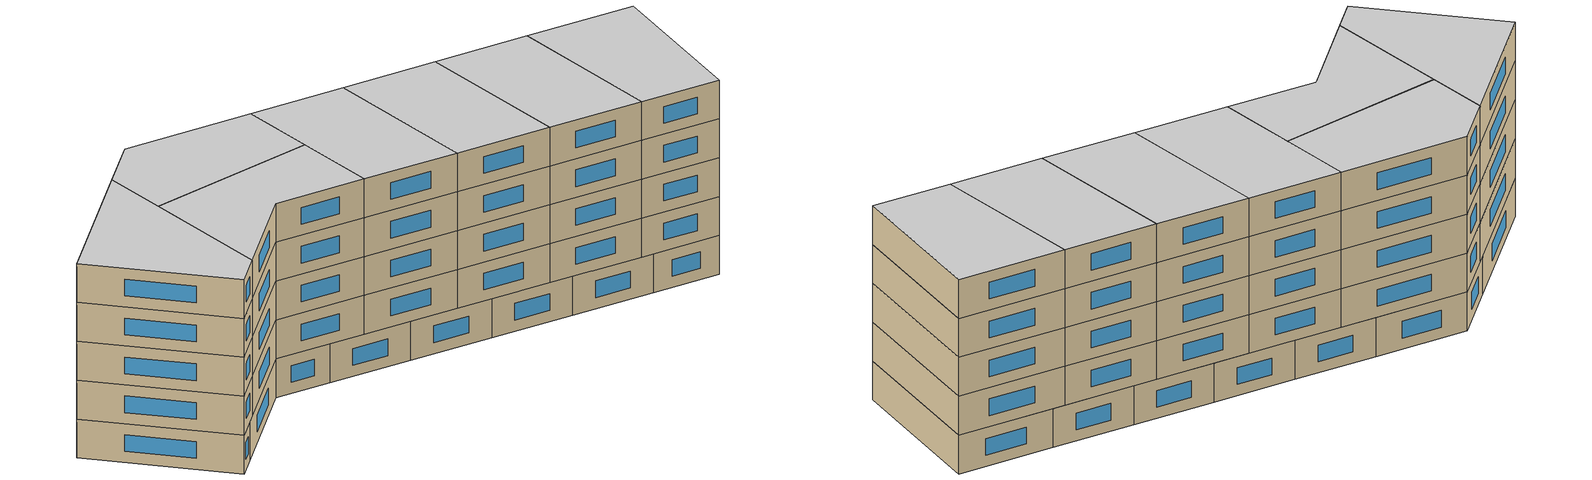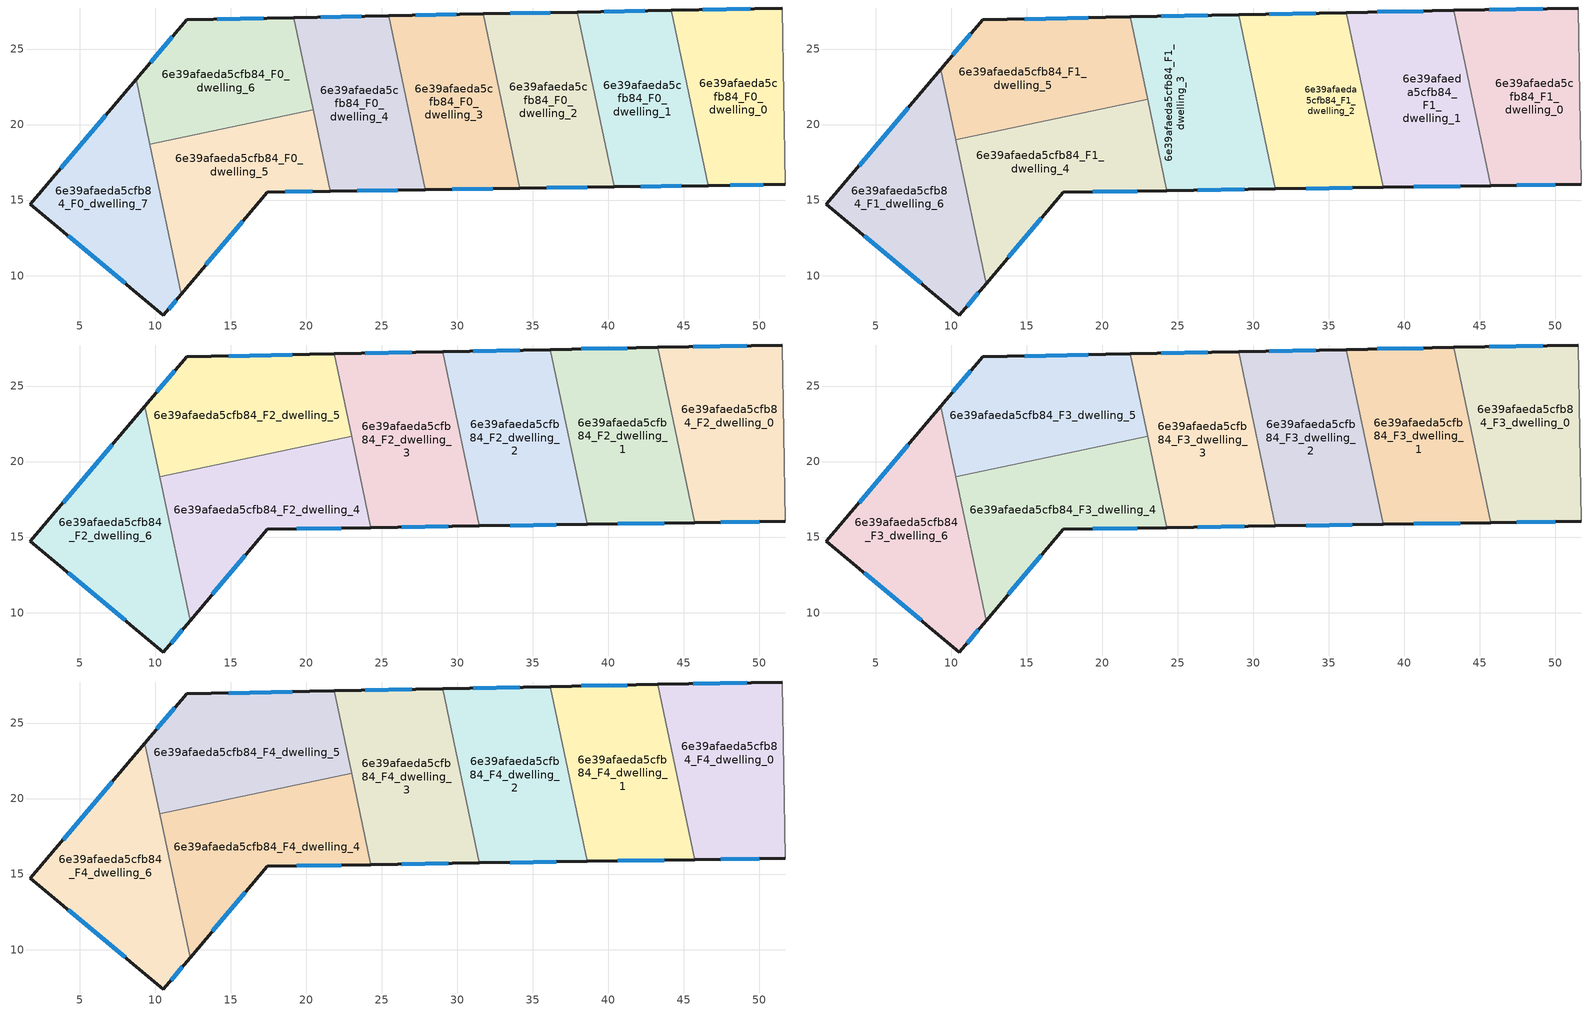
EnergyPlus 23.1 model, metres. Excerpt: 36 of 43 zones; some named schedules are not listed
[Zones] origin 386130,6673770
6e39afaeda5cfb84_F0_dwelling_0
 floor ground (EU_floor_Construction): 51.52,27.72 51.72,16.04 46.63,15.96 44.19,27.57 z0
 wall outside (EU_wall_Construction): 51.52,27.72 44.19,27.57 / 46.63,15.96 51.72,16.04 z0:3
 wall to 6e39afaeda5cfb84_F0_dwelling_1 (EU_wall_Construction): 44.19,27.57 46.63,15.96 z0:3
 wall adiabatic (EU_wall_Construction): 51.72,16.04 51.52,27.72 z0:3
 window (EU_Window_Construction): 49.42,27.68 46.28,27.61 / 48.08,15.98 50.26,16.01 z0.86:2.14
6e39afaeda5cfb84_F0_dwelling_1
 floor ground (EU_floor_Construction): 44.19,27.57 46.63,15.96 40.4,15.87 37.96,27.45 z0
 wall outside (EU_wall_Construction): 44.19,27.57 37.96,27.45 / 40.4,15.87 46.63,15.96 z0:3
 wall to 6e39afaeda5cfb84_F0_dwelling_2 (EU_wall_Construction): 37.96,27.45 40.4,15.87 z0:3
 window (EU_Window_Construction): 42.41,27.54 39.74,27.48 / 42.18,15.89 44.85,15.93 z0.86:2.14
6e39afaeda5cfb84_F0_dwelling_2
 floor ground (EU_floor_Construction): 37.96,27.45 40.4,15.87 34.15,15.78 31.72,27.33 z0
 wall outside (EU_wall_Construction): 37.96,27.45 31.72,27.33 / 34.15,15.78 40.4,15.87 z0:3
 wall to 6e39afaeda5cfb84_F0_dwelling_3 (EU_wall_Construction): 31.72,27.33 34.15,15.78 z0:3
 window (EU_Window_Construction): 36.18,27.41 33.5,27.36 / 35.93,15.8 38.61,15.84 z0.86:2.14
6e39afaeda5cfb84_F0_dwelling_3
 floor ground (EU_floor_Construction): 31.72,27.33 34.15,15.78 27.88,15.68 25.46,27.2 z0
 wall outside (EU_wall_Construction): 31.72,27.33 25.46,27.2 / 27.88,15.68 34.15,15.78 z0:3
 wall to 6e39afaeda5cfb84_F0_dwelling_4 (EU_wall_Construction): 25.46,27.2 27.88,15.68 z0:3
 window (EU_Window_Construction): 29.93,27.29 27.25,27.24 / 29.67,15.71 32.36,15.75 z0.86:2.14
6e39afaeda5cfb84_F0_dwelling_4
 floor ground (EU_floor_Construction): 25.46,27.2 27.88,15.68 21.6,15.59 19.18,27.08 z0
 wall outside (EU_wall_Construction): 25.46,27.2 19.18,27.08 / 21.6,15.59 27.88,15.68 z0:3
 wall to 6e39afaeda5cfb84_F0_dwelling_6 (EU_wall_Construction): 19.18,27.08 20.47,20.97 z0:3
 wall to 6e39afaeda5cfb84_F0_dwelling_5 (EU_wall_Construction): 20.47,20.97 21.6,15.59 z0:3
 window (EU_Window_Construction): 23.67,27.16 20.98,27.11 / 23.39,15.62 26.08,15.66 z0.86:2.14
6e39afaeda5cfb84_F0_dwelling_5
 floor ground (EU_floor_Construction): 20.47,20.97 21.6,15.59 17.44,15.53 11.73,8.78 9.65,18.7 z0
 wall outside (EU_wall_Construction): 11.73,8.78 17.44,15.53 21.6,15.59 z0:3
 wall to 6e39afaeda5cfb84_F0_dwelling_6 (EU_wall_Construction): 20.47,20.97 9.65,18.7 z0:3
 wall to 6e39afaeda5cfb84_F0_dwelling_7 (EU_wall_Construction): 9.65,18.7 11.73,8.78 z0:3
 window (EU_Window_Construction): 18.63,15.55 20.41,15.57 / 13.36,10.71 15.81,13.6 z0.86:2.14
6e39afaeda5cfb84_F0_dwelling_6
 floor ground (EU_floor_Construction): 19.18,27.08 20.47,20.97 9.65,18.7 8.75,22.99 12.09,26.93 z0
 wall outside (EU_wall_Construction): 19.18,27.08 12.09,26.93 8.75,22.99 z0:3
 wall to 6e39afaeda5cfb84_F0_dwelling_7 (EU_wall_Construction): 8.75,22.99 9.65,18.7 z0:3
 window (EU_Window_Construction): 17.16,27.03 14.12,26.97 / 11.14,25.81 9.7,24.12 z0.86:2.14
6e39afaeda5cfb84_F0_dwelling_7
 floor ground (EU_floor_Construction): 8.75,22.99 11.73,8.78 10.56,7.39 1.75,14.73 z0
 wall outside (EU_wall_Construction): 8.75,22.99 1.75,14.73 10.56,7.39 11.73,8.78 z0:3
 window (EU_Window_Construction): 10.89,7.79 11.4,8.38 / 4.26,12.64 8.04,9.49 / 6.75,20.63 3.75,17.09 z0.86:2.14
6e39afaeda5cfb84_F1_dwelling_0
 floor to 6e39afaeda5cfb84_F0_dwelling_0 (EU_floor_Construction): 51.52,27.72 51.72,16.04 46.63,15.96 44.19,27.57 z3
 floor to 6e39afaeda5cfb84_F0_dwelling_1 (EU_floor_Construction): 44.19,27.57 46.63,15.96 45.74,15.95 43.3,27.55 z3
 wall outside (EU_wall_Construction): 51.52,27.72 43.3,27.55 / 45.74,15.95 51.72,16.04 z3:6
 wall to 6e39afaeda5cfb84_F1_dwelling_1 (EU_wall_Construction): 43.3,27.55 45.74,15.95 z3:6
 wall adiabatic (EU_wall_Construction): 51.72,16.04 51.52,27.72 z3:6
 window (EU_Window_Construction): 49.17,27.67 45.65,27.6 / 47.45,15.97 50.01,16.01 z3.86:5.14
6e39afaeda5cfb84_F1_dwelling_1
 floor to 6e39afaeda5cfb84_F0_dwelling_1 (EU_floor_Construction): 43.3,27.55 45.74,15.95 40.39,15.87 37.96,27.45 z3
 floor to 6e39afaeda5cfb84_F0_dwelling_2 (EU_floor_Construction): 37.96,27.45 40.39,15.87 38.61,15.84 36.18,27.41 z3
 wall outside (EU_wall_Construction): 43.3,27.55 36.18,27.41 / 38.61,15.84 45.74,15.95 z3:6
 wall to 6e39afaeda5cfb84_F1_dwelling_2 (EU_wall_Construction): 36.18,27.41 38.61,15.84 z3:6
 window (EU_Window_Construction): 41.27,27.51 38.21,27.45 / 40.65,15.87 43.7,15.92 z3.86:5.14
6e39afaeda5cfb84_F1_dwelling_2
 floor to 6e39afaeda5cfb84_F0_dwelling_2 (EU_floor_Construction): 36.18,27.41 38.61,15.84 34.15,15.78 31.72,27.32 z3
 floor to 6e39afaeda5cfb84_F0_dwelling_3 (EU_floor_Construction): 31.72,27.32 34.15,15.78 31.46,15.74 29.04,27.27 z3
 wall outside (EU_wall_Construction): 36.18,27.41 29.04,27.27 / 31.46,15.74 38.61,15.84 z3:6
 wall to 6e39afaeda5cfb84_F1_dwelling_3 (EU_wall_Construction): 29.04,27.27 31.46,15.74 z3:6
 window (EU_Window_Construction): 34.14,27.37 31.08,27.31 / 33.51,15.77 36.57,15.81 z3.86:5.14
6e39afaeda5cfb84_F1_dwelling_3
 floor to 6e39afaeda5cfb84_F0_dwelling_3 (EU_floor_Construction): 29.04,27.27 31.46,15.74 27.88,15.68 25.46,27.2 z3
 floor to 6e39afaeda5cfb84_F0_dwelling_4 (EU_floor_Construction): 25.46,27.2 27.88,15.68 24.29,15.63 21.88,27.13 z3
 wall outside (EU_wall_Construction): 29.04,27.27 21.88,27.13 / 24.29,15.63 31.46,15.74 z3:6
 wall to 6e39afaeda5cfb84_F1_dwelling_4 (EU_wall_Construction): 23.02,21.67 24.29,15.63 z3:6
 wall to 6e39afaeda5cfb84_F1_dwelling_5 (EU_wall_Construction): 21.88,27.13 23.02,21.67 z3:6
 window (EU_Window_Construction): 26.99,27.23 23.92,27.17 / 26.34,15.66 29.41,15.71 z3.86:5.14
6e39afaeda5cfb84_F1_dwelling_4
 floor to 6e39afaeda5cfb84_F0_dwelling_4 (EU_floor_Construction): 23.02,21.67 24.29,15.63 21.6,15.59 20.43,21.13 z3
 floor to 6e39afaeda5cfb84_F0_dwelling_5 (EU_floor_Construction): 20.47,20.97 21.6,15.59 17.44,15.53 12.32,9.47 10.35,18.84 z3
 floor to 6e39afaeda5cfb84_F0_dwelling_6 (EU_floor_Construction): 20.43,21.13 20.47,20.97 10.35,18.84 10.32,19 z3
 wall outside (EU_wall_Construction): 12.32,9.47 17.44,15.53 24.29,15.63 z3:6
 wall to 6e39afaeda5cfb84_F1_dwelling_5 (EU_wall_Construction): 23.02,21.67 10.32,19 z3:6
 wall to 6e39afaeda5cfb84_F1_dwelling_6 (EU_wall_Construction): 10.32,19 12.32,9.47 z3:6
 window (EU_Window_Construction): 19.4,15.56 22.33,15.6 / 13.78,11.2 15.98,13.8 z3.86:5.14
6e39afaeda5cfb84_F1_dwelling_5
 floor to 6e39afaeda5cfb84_F0_dwelling_6 (EU_floor_Construction): 19.18,27.08 20.43,21.13 10.32,19 9.33,23.68 12.09,26.93 z3
 floor to 6e39afaeda5cfb84_F0_dwelling_4 (EU_floor_Construction): 21.88,27.13 23.02,21.67 20.43,21.13 19.18,27.08 z3
 wall outside (EU_wall_Construction): 21.88,27.13 12.09,26.93 9.33,23.68 z3:6
 wall to 6e39afaeda5cfb84_F1_dwelling_6 (EU_wall_Construction): 9.33,23.68 10.31,19.01 z3:6
 window (EU_Window_Construction): 19.08,27.07 14.89,26.99 / 11.31,26 10.12,24.61 z3.86:5.14
6e39afaeda5cfb84_F1_dwelling_6
 floor to 6e39afaeda5cfb84_F0_dwelling_5 (EU_floor_Construction): 10.35,18.84 12.32,9.47 11.73,8.78 9.65,18.7 z3
 floor to 6e39afaeda5cfb84_F0_dwelling_7 (EU_floor_Construction): 8.75,22.99 11.73,8.78 10.56,7.39 1.75,14.73 z3
 floor to 6e39afaeda5cfb84_F0_dwelling_6 (EU_floor_Construction): 9.33,23.68 10.35,18.84 9.65,18.7 8.75,22.99 z3
 wall outside (EU_wall_Construction): 9.33,23.68 1.75,14.73 10.56,7.39 12.32,9.47 z3:6
 window (EU_Window_Construction): 11.06,7.99 11.81,8.88 / 4.26,12.64 8.04,9.49 / 7.17,21.12 3.91,17.29 z3.86:5.14
6e39afaeda5cfb84_F2_dwelling_0
 floor to 6e39afaeda5cfb84_F1_dwelling_0 (EU_floor_Construction): 51.52,27.72 51.72,16.04 45.74,15.95 43.3,27.55 z6
 wall outside (EU_wall_Construction): 51.52,27.72 43.3,27.55 / 45.74,15.95 51.72,16.04 z6:9
 wall to 6e39afaeda5cfb84_F2_dwelling_1 (EU_wall_Construction): 43.3,27.55 45.74,15.95 z6:9
 wall adiabatic (EU_wall_Construction): 51.72,16.04 51.52,27.72 z6:9
 window (EU_Window_Construction): 49.17,27.67 45.65,27.6 / 47.45,15.97 50.01,16.01 z6.86:8.14
6e39afaeda5cfb84_F2_dwelling_1
 floor to 6e39afaeda5cfb84_F1_dwelling_1 (EU_floor_Construction): 43.3,27.55 45.74,15.95 38.61,15.84 36.18,27.41 z6
 wall outside (EU_wall_Construction): 43.3,27.55 36.18,27.41 / 38.61,15.84 45.74,15.95 z6:9
 wall to 6e39afaeda5cfb84_F2_dwelling_2 (EU_wall_Construction): 36.18,27.41 38.61,15.84 z6:9
 window (EU_Window_Construction): 41.27,27.51 38.21,27.45 / 40.65,15.87 43.7,15.92 z6.86:8.14
6e39afaeda5cfb84_F2_dwelling_2
 floor to 6e39afaeda5cfb84_F1_dwelling_2 (EU_floor_Construction): 36.18,27.41 38.61,15.84 31.46,15.74 29.04,27.27 z6
 wall outside (EU_wall_Construction): 36.18,27.41 29.04,27.27 / 31.46,15.74 38.61,15.84 z6:9
 wall to 6e39afaeda5cfb84_F2_dwelling_3 (EU_wall_Construction): 29.04,27.27 31.46,15.74 z6:9
 window (EU_Window_Construction): 34.14,27.37 31.08,27.31 / 33.51,15.77 36.57,15.81 z6.86:8.14
6e39afaeda5cfb84_F2_dwelling_3
 floor to 6e39afaeda5cfb84_F1_dwelling_3 (EU_floor_Construction): 29.04,27.27 31.46,15.74 24.29,15.63 21.88,27.13 z6
 wall outside (EU_wall_Construction): 29.04,27.27 21.88,27.13 / 24.29,15.63 31.46,15.74 z6:9
 wall to 6e39afaeda5cfb84_F2_dwelling_4 (EU_wall_Construction): 23.02,21.67 24.29,15.63 z6:9
 wall to 6e39afaeda5cfb84_F2_dwelling_5 (EU_wall_Construction): 21.88,27.13 23.02,21.67 z6:9
 window (EU_Window_Construction): 26.99,27.23 23.92,27.17 / 26.34,15.66 29.41,15.71 z6.86:8.14
6e39afaeda5cfb84_F2_dwelling_4
 floor to 6e39afaeda5cfb84_F1_dwelling_4 (EU_floor_Construction): 23.02,21.67 24.29,15.63 17.44,15.53 12.32,9.47 10.32,19 z6
 wall outside (EU_wall_Construction): 12.32,9.47 17.44,15.53 24.29,15.63 z6:9
 wall to 6e39afaeda5cfb84_F2_dwelling_5 (EU_wall_Construction): 23.02,21.67 10.32,19 z6:9
 wall to 6e39afaeda5cfb84_F2_dwelling_6 (EU_wall_Construction): 10.32,19 12.32,9.47 z6:9
 window (EU_Window_Construction): 19.4,15.56 22.33,15.6 / 13.78,11.2 15.98,13.8 z6.86:8.14
6e39afaeda5cfb84_F2_dwelling_5
 floor to 6e39afaeda5cfb84_F1_dwelling_5 (EU_floor_Construction): 21.88,27.13 23.02,21.67 10.32,19 9.33,23.68 12.09,26.93 z6
 wall outside (EU_wall_Construction): 21.88,27.13 12.09,26.93 9.33,23.68 z6:9
 wall to 6e39afaeda5cfb84_F2_dwelling_6 (EU_wall_Construction): 9.33,23.68 10.31,19.01 z6:9
 window (EU_Window_Construction): 19.08,27.07 14.89,26.99 / 11.31,26 10.12,24.61 z6.86:8.14
6e39afaeda5cfb84_F2_dwelling_6
 floor to 6e39afaeda5cfb84_F1_dwelling_6 (EU_floor_Construction): 9.33,23.68 12.32,9.47 10.56,7.39 1.75,14.73 z6
 wall outside (EU_wall_Construction): 9.33,23.68 1.75,14.73 10.56,7.39 12.32,9.47 z6:9
 window (EU_Window_Construction): 11.06,7.99 11.81,8.88 / 4.26,12.64 8.04,9.49 / 7.17,21.12 3.91,17.29 z6.86:8.14
6e39afaeda5cfb84_F3_dwelling_0
 floor to 6e39afaeda5cfb84_F2_dwelling_0 (EU_floor_Construction): 51.52,27.72 51.72,16.04 45.74,15.95 43.3,27.55 z9
 wall outside (EU_wall_Construction): 51.52,27.72 43.3,27.55 / 45.74,15.95 51.72,16.04 z9:12
 wall to 6e39afaeda5cfb84_F3_dwelling_1 (EU_wall_Construction): 43.3,27.55 45.74,15.95 z9:12
 wall adiabatic (EU_wall_Construction): 51.72,16.04 51.52,27.72 z9:12
 window (EU_Window_Construction): 49.17,27.67 45.65,27.6 / 47.45,15.97 50.01,16.01 z9.86:11.14
6e39afaeda5cfb84_F3_dwelling_1
 floor to 6e39afaeda5cfb84_F2_dwelling_1 (EU_floor_Construction): 43.3,27.55 45.74,15.95 38.61,15.84 36.18,27.41 z9
 wall outside (EU_wall_Construction): 43.3,27.55 36.18,27.41 / 38.61,15.84 45.74,15.95 z9:12
 wall to 6e39afaeda5cfb84_F3_dwelling_2 (EU_wall_Construction): 36.18,27.41 38.61,15.84 z9:12
 window (EU_Window_Construction): 41.27,27.51 38.21,27.45 / 40.65,15.87 43.7,15.92 z9.86:11.14
6e39afaeda5cfb84_F3_dwelling_2
 floor to 6e39afaeda5cfb84_F2_dwelling_2 (EU_floor_Construction): 36.18,27.41 38.61,15.84 31.46,15.74 29.04,27.27 z9
 wall outside (EU_wall_Construction): 36.18,27.41 29.04,27.27 / 31.46,15.74 38.61,15.84 z9:12
 wall to 6e39afaeda5cfb84_F3_dwelling_3 (EU_wall_Construction): 29.04,27.27 31.46,15.74 z9:12
 window (EU_Window_Construction): 34.14,27.37 31.08,27.31 / 33.51,15.77 36.57,15.81 z9.86:11.14
6e39afaeda5cfb84_F3_dwelling_3
 floor to 6e39afaeda5cfb84_F2_dwelling_3 (EU_floor_Construction): 29.04,27.27 31.46,15.74 24.29,15.63 21.88,27.13 z9
 wall outside (EU_wall_Construction): 29.04,27.27 21.88,27.13 / 24.29,15.63 31.46,15.74 z9:12
 wall to 6e39afaeda5cfb84_F3_dwelling_4 (EU_wall_Construction): 23.02,21.67 24.29,15.63 z9:12
 wall to 6e39afaeda5cfb84_F3_dwelling_5 (EU_wall_Construction): 21.88,27.13 23.02,21.67 z9:12
 window (EU_Window_Construction): 26.99,27.23 23.92,27.17 / 26.34,15.66 29.41,15.71 z9.86:11.14
6e39afaeda5cfb84_F3_dwelling_4
 floor to 6e39afaeda5cfb84_F2_dwelling_4 (EU_floor_Construction): 23.02,21.67 24.29,15.63 17.44,15.53 12.32,9.47 10.32,19 z9
 wall outside (EU_wall_Construction): 12.32,9.47 17.44,15.53 24.29,15.63 z9:12
 wall to 6e39afaeda5cfb84_F3_dwelling_5 (EU_wall_Construction): 23.02,21.67 10.32,19 z9:12
 wall to 6e39afaeda5cfb84_F3_dwelling_6 (EU_wall_Construction): 10.32,19 12.32,9.47 z9:12
 window (EU_Window_Construction): 19.4,15.56 22.33,15.6 / 13.78,11.2 15.98,13.8 z9.86:11.14
6e39afaeda5cfb84_F3_dwelling_5
 floor to 6e39afaeda5cfb84_F2_dwelling_5 (EU_floor_Construction): 21.88,27.13 23.02,21.67 10.32,19 9.33,23.68 12.09,26.93 z9
 wall outside (EU_wall_Construction): 21.88,27.13 12.09,26.93 9.33,23.68 z9:12
 wall to 6e39afaeda5cfb84_F3_dwelling_6 (EU_wall_Construction): 9.33,23.68 10.31,19.01 z9:12
 window (EU_Window_Construction): 19.08,27.07 14.89,26.99 / 11.31,26 10.12,24.61 z9.86:11.14
6e39afaeda5cfb84_F3_dwelling_6
 floor to 6e39afaeda5cfb84_F2_dwelling_6 (EU_floor_Construction): 9.33,23.68 12.32,9.47 10.56,7.39 1.75,14.73 z9
 wall outside (EU_wall_Construction): 9.33,23.68 1.75,14.73 10.56,7.39 12.32,9.47 z9:12
 window (EU_Window_Construction): 11.06,7.99 11.81,8.88 / 4.26,12.64 8.04,9.49 / 7.17,21.12 3.91,17.29 z9.86:11.14
6e39afaeda5cfb84_F4_dwelling_0
 floor to 6e39afaeda5cfb84_F3_dwelling_0 (EU_floor_Construction): 51.52,27.72 51.72,16.04 45.74,15.95 43.3,27.55 z12
 wall outside (EU_wall_Construction): 51.52,27.72 43.3,27.55 / 45.74,15.95 51.72,16.04 z12:15
 wall to 6e39afaeda5cfb84_F4_dwelling_1 (EU_wall_Construction): 43.3,27.55 45.74,15.95 z12:15
 wall adiabatic (EU_wall_Construction): 51.72,16.04 51.52,27.72 z12:15
 window (EU_Window_Construction): 49.17,27.67 45.65,27.6 / 47.45,15.97 50.01,16.01 z12.86:14.14
 ceiling to 6e39afaeda5cfb84_F5_dwelling_0 (EU_floor_Construction): 51.72,16.04 51.52,27.72 43.3,27.55 45.74,15.95 z15
6e39afaeda5cfb84_F4_dwelling_1
 floor to 6e39afaeda5cfb84_F3_dwelling_1 (EU_floor_Construction): 43.3,27.55 45.74,15.95 38.61,15.84 36.18,27.41 z12
 wall outside (EU_wall_Construction): 43.3,27.55 36.18,27.41 / 38.61,15.84 45.74,15.95 z12:15
 wall to 6e39afaeda5cfb84_F4_dwelling_2 (EU_wall_Construction): 36.18,27.41 38.61,15.84 z12:15
 window (EU_Window_Construction): 41.27,27.51 38.21,27.45 / 40.65,15.87 43.7,15.92 z12.86:14.14
 ceiling to 6e39afaeda5cfb84_F5_dwelling_1 (EU_floor_Construction): 45.74,15.95 43.3,27.55 36.18,27.41 38.61,15.84 z15
6e39afaeda5cfb84_F4_dwelling_2
 floor to 6e39afaeda5cfb84_F3_dwelling_2 (EU_floor_Construction): 36.18,27.41 38.61,15.84 31.46,15.74 29.04,27.27 z12
 wall outside (EU_wall_Construction): 36.18,27.41 29.04,27.27 / 31.46,15.74 38.61,15.84 z12:15
 wall to 6e39afaeda5cfb84_F4_dwelling_3 (EU_wall_Construction): 29.04,27.27 31.46,15.74 z12:15
 window (EU_Window_Construction): 34.14,27.37 31.08,27.31 / 33.51,15.77 36.57,15.81 z12.86:14.14
 ceiling to 6e39afaeda5cfb84_F5_dwelling_2 (EU_floor_Construction): 38.61,15.84 36.18,27.41 29.04,27.27 31.46,15.74 z15
6e39afaeda5cfb84_F4_dwelling_3
 floor to 6e39afaeda5cfb84_F3_dwelling_3 (EU_floor_Construction): 29.04,27.27 31.46,15.74 24.29,15.63 21.88,27.13 z12
 wall outside (EU_wall_Construction): 29.04,27.27 21.88,27.13 / 24.29,15.63 31.46,15.74 z12:15
 wall to 6e39afaeda5cfb84_F4_dwelling_4 (EU_wall_Construction): 23.02,21.67 24.29,15.63 z12:15
 wall to 6e39afaeda5cfb84_F4_dwelling_5 (EU_wall_Construction): 21.88,27.13 23.02,21.67 z12:15
 window (EU_Window_Construction): 26.99,27.23 23.92,27.17 / 26.34,15.66 29.41,15.71 z12.86:14.14
 ceiling to 6e39afaeda5cfb84_F5_dwelling_3 (EU_floor_Construction): 31.46,15.74 29.04,27.27 21.88,27.13 24.29,15.63 z15
6e39afaeda5cfb84_F4_dwelling_4
 floor to 6e39afaeda5cfb84_F3_dwelling_4 (EU_floor_Construction): 23.02,21.67 24.29,15.63 17.44,15.53 12.32,9.47 10.32,19 z12
 wall outside (EU_wall_Construction): 12.32,9.47 17.44,15.53 24.29,15.63 z12:15
 wall to 6e39afaeda5cfb84_F4_dwelling_5 (EU_wall_Construction): 23.02,21.67 10.32,19 z12:15
 wall to 6e39afaeda5cfb84_F4_dwelling_6 (EU_wall_Construction): 10.32,19 12.32,9.47 z12:15
 window (EU_Window_Construction): 19.4,15.56 22.33,15.6 / 13.78,11.2 15.98,13.8 z12.86:14.14
 ceiling to 6e39afaeda5cfb84_F5_dwelling_4 (EU_floor_Construction): 24.29,15.63 23.02,21.67 10.32,19 12.32,9.47 17.44,15.53 z15
6e39afaeda5cfb84_F4_dwelling_5
 floor to 6e39afaeda5cfb84_F3_dwelling_5 (EU_floor_Construction): 21.88,27.13 23.02,21.67 10.32,19 9.33,23.68 12.09,26.93 z12
 wall outside (EU_wall_Construction): 21.88,27.13 12.09,26.93 9.33,23.68 z12:15
 wall to 6e39afaeda5cfb84_F4_dwelling_6 (EU_wall_Construction): 9.33,23.68 10.31,19.01 z12:15
 window (EU_Window_Construction): 19.08,27.07 14.89,26.99 / 11.31,26 10.12,24.61 z12.86:14.14
 ceiling to 6e39afaeda5cfb84_F5_dwelling_5 (EU_floor_Construction): 23.02,21.67 21.88,27.13 12.09,26.93 9.33,23.68 10.32,19 z15
6e39afaeda5cfb84_F4_dwelling_6
 floor to 6e39afaeda5cfb84_F3_dwelling_6 (EU_floor_Construction): 9.33,23.68 12.32,9.47 10.56,7.39 1.75,14.73 z12
 wall outside (EU_wall_Construction): 9.33,23.68 1.75,14.73 10.56,7.39 12.32,9.47 z12:15
 window (EU_Window_Construction): 11.06,7.99 11.81,8.88 / 4.26,12.64 8.04,9.49 / 7.17,21.12 3.91,17.29 z12.86:14.14
 ceiling to 6e39afaeda5cfb84_F5_dwelling_6 (EU_floor_Construction): 10.56,7.39 12.32,9.47 9.33,23.68 1.75,14.73 z15
[Building]
EU S2 Campaign: North Axis=0; Terrain=City; Solar Distribution=FullExterior
[Site:Location]
Helsinki-Vantaa.AP: Latitude=60.317; Longitude=24.963; Time Zone=2; Elevation=54.6
[SizingPeriod:WeatherFileDays]
AnnualSizingPeriod: Begin Month=1; Begin Day of Month=1; End Month=12; End Day of Month=31; Day of Week for Start Day=Monday; Use Weather File Daylight Saving Period=No; Use Weather File Rain and Snow Indicators=No
[MATERIAL]
EU_InternalMass_Material: Roughness=MediumRough; Thickness=0.1; Conductivity=1; Density=1800; Specific Heat=900; Thermal Absorptance=0.9; Solar Absorptance=0.7; Visible Absorptance=0.7
[MATERIAL:NOMASS] Roughness=MediumRough; Thermal Absorptance=0.9; Solar Absorptance=0.7; Visible Absorptance=0.7
Name | Thermal Resistance
EU_wall_NoMass | 1.10183
EU_floor_NoMass | 1.70606
[WINDOWMATERIAL:SIMPLEGLAZINGSYSTEM]
EU_Window_SimpleGlazing: UFactor=3.11035; Solar Heat Gain Coefficient=0.8; Visible Transmittance=0.8
[CONSTRUCTION]
EU_wall_Construction: EU_wall_NoMass
EU_floor_Construction: EU_floor_NoMass
EU_Window_Construction: EU_Window_SimpleGlazing
EU_InternalMass_Construction: EU_InternalMass_Material
[ZONE] Type=1; Multiplier=1; Ceiling Height=autocalculate; Floor Area=autocalculate; Part of Total Floor Area=Yes
Name | Volume
6e39afaeda5cfb84_F0_dwelling_0; 6e39afaeda5cfb84_F0_dwelling_5 | 217.482
6e39afaeda5cfb84_F1_dwelling_0; 6e39afaeda5cfb84_F2_dwelling_0; 6e39afaeda5cfb84_F3_dwelling_0; 6e39afaeda5cfb84_F4_dwelling_0 | 248.549
6e39afaeda5cfb84_F0_dwelling_1 | 217.479
6e39afaeda5cfb84_F1_dwelling_1; 6e39afaeda5cfb84_F2_dwelling_1; 6e39afaeda5cfb84_F3_dwelling_1; 6e39afaeda5cfb84_F4_dwelling_1 | 248.548
6e39afaeda5cfb84_F0_dwelling_2 | 217.475
6e39afaeda5cfb84_F1_dwelling_2; 6e39afaeda5cfb84_F2_dwelling_2; 6e39afaeda5cfb84_F3_dwelling_2; 6e39afaeda5cfb84_F4_dwelling_2 | 248.556
6e39afaeda5cfb84_F0_dwelling_3; 6e39afaeda5cfb84_F0_dwelling_4 | 217.486
6e39afaeda5cfb84_F1_dwelling_3; 6e39afaeda5cfb84_F2_dwelling_3; 6e39afaeda5cfb84_F3_dwelling_3; 6e39afaeda5cfb84_F4_dwelling_3 | 248.576
6e39afaeda5cfb84_F1_dwelling_4; 6e39afaeda5cfb84_F2_dwelling_4; 6e39afaeda5cfb84_F3_dwelling_4; 6e39afaeda5cfb84_F4_dwelling_4 | 248.552
6e39afaeda5cfb84_F1_dwelling_5; 6e39afaeda5cfb84_F2_dwelling_5; 6e39afaeda5cfb84_F3_dwelling_5; 6e39afaeda5cfb84_F4_dwelling_5 | 248.555
6e39afaeda5cfb84_F0_dwelling_6 | 217.474
6e39afaeda5cfb84_F1_dwelling_6; 6e39afaeda5cfb84_F2_dwelling_6; 6e39afaeda5cfb84_F3_dwelling_6; 6e39afaeda5cfb84_F4_dwelling_6 | 248.569
6e39afaeda5cfb84_F0_dwelling_7 | 217.5
[INTERNALMASS] Construction=EU_InternalMass_Construction
Name | Zone or ZoneList | Surface Area
6e39afaeda5cfb84_F0_dwelling_0_EU_InternalMass | 6e39afaeda5cfb84_F0_dwelling_0 | 72.4944
6e39afaeda5cfb84_F0_dwelling_1_EU_InternalMass | 6e39afaeda5cfb84_F0_dwelling_1 | 72.4931
6e39afaeda5cfb84_F0_dwelling_2_EU_InternalMass | 6e39afaeda5cfb84_F0_dwelling_2 | 72.4915
6e39afaeda5cfb84_F0_dwelling_3_EU_InternalMass | 6e39afaeda5cfb84_F0_dwelling_3 | 72.4952
6e39afaeda5cfb84_F0_dwelling_4_EU_InternalMass | 6e39afaeda5cfb84_F0_dwelling_4 | 72.4953
6e39afaeda5cfb84_F0_dwelling_5_EU_InternalMass | 6e39afaeda5cfb84_F0_dwelling_5 | 72.4943
6e39afaeda5cfb84_F0_dwelling_6_EU_InternalMass | 6e39afaeda5cfb84_F0_dwelling_6 | 72.4914
6e39afaeda5cfb84_F0_dwelling_7_EU_InternalMass | 6e39afaeda5cfb84_F0_dwelling_7 | 72.5002
6e39afaeda5cfb84_F1_dwelling_0_EU_InternalMass | 6e39afaeda5cfb84_F1_dwelling_0 | 82.85
6e39afaeda5cfb84_F1_dwelling_1_EU_InternalMass | 6e39afaeda5cfb84_F1_dwelling_1 | 82.8492
6e39afaeda5cfb84_F1_dwelling_2_EU_InternalMass | 6e39afaeda5cfb84_F1_dwelling_2 | 82.8519
6e39afaeda5cfb84_F1_dwelling_3_EU_InternalMass | 6e39afaeda5cfb84_F1_dwelling_3 | 82.8586
6e39afaeda5cfb84_F1_dwelling_4_EU_InternalMass | 6e39afaeda5cfb84_F1_dwelling_4 | 82.8512
6e39afaeda5cfb84_F1_dwelling_5_EU_InternalMass | 6e39afaeda5cfb84_F1_dwelling_5 | 82.8522
6e39afaeda5cfb84_F1_dwelling_6_EU_InternalMass | 6e39afaeda5cfb84_F1_dwelling_6 | 82.8565
6e39afaeda5cfb84_F2_dwelling_0_EU_InternalMass | 6e39afaeda5cfb84_F2_dwelling_0 | 82.85
6e39afaeda5cfb84_F2_dwelling_1_EU_InternalMass | 6e39afaeda5cfb84_F2_dwelling_1 | 82.8492
6e39afaeda5cfb84_F2_dwelling_2_EU_InternalMass | 6e39afaeda5cfb84_F2_dwelling_2 | 82.8519
6e39afaeda5cfb84_F2_dwelling_3_EU_InternalMass | 6e39afaeda5cfb84_F2_dwelling_3 | 82.8586
6e39afaeda5cfb84_F2_dwelling_4_EU_InternalMass | 6e39afaeda5cfb84_F2_dwelling_4 | 82.8512
6e39afaeda5cfb84_F2_dwelling_5_EU_InternalMass | 6e39afaeda5cfb84_F2_dwelling_5 | 82.8522
6e39afaeda5cfb84_F2_dwelling_6_EU_InternalMass | 6e39afaeda5cfb84_F2_dwelling_6 | 82.8565
6e39afaeda5cfb84_F3_dwelling_0_EU_InternalMass | 6e39afaeda5cfb84_F3_dwelling_0 | 82.85
6e39afaeda5cfb84_F3_dwelling_1_EU_InternalMass | 6e39afaeda5cfb84_F3_dwelling_1 | 82.8492
6e39afaeda5cfb84_F3_dwelling_2_EU_InternalMass | 6e39afaeda5cfb84_F3_dwelling_2 | 82.8519
6e39afaeda5cfb84_F3_dwelling_3_EU_InternalMass | 6e39afaeda5cfb84_F3_dwelling_3 | 82.8586
6e39afaeda5cfb84_F3_dwelling_4_EU_InternalMass | 6e39afaeda5cfb84_F3_dwelling_4 | 82.8512
6e39afaeda5cfb84_F3_dwelling_5_EU_InternalMass | 6e39afaeda5cfb84_F3_dwelling_5 | 82.8522
6e39afaeda5cfb84_F3_dwelling_6_EU_InternalMass | 6e39afaeda5cfb84_F3_dwelling_6 | 82.8565
6e39afaeda5cfb84_F4_dwelling_0_EU_InternalMass | 6e39afaeda5cfb84_F4_dwelling_0 | 82.85
6e39afaeda5cfb84_F4_dwelling_1_EU_InternalMass | 6e39afaeda5cfb84_F4_dwelling_1 | 82.8492
6e39afaeda5cfb84_F4_dwelling_2_EU_InternalMass | 6e39afaeda5cfb84_F4_dwelling_2 | 82.8519
6e39afaeda5cfb84_F4_dwelling_3_EU_InternalMass | 6e39afaeda5cfb84_F4_dwelling_3 | 82.8586
6e39afaeda5cfb84_F4_dwelling_4_EU_InternalMass | 6e39afaeda5cfb84_F4_dwelling_4 | 82.8512
6e39afaeda5cfb84_F4_dwelling_5_EU_InternalMass | 6e39afaeda5cfb84_F4_dwelling_5 | 82.8522
6e39afaeda5cfb84_F4_dwelling_6_EU_InternalMass | 6e39afaeda5cfb84_F4_dwelling_6 | 82.8565
[OTHEREQUIPMENT] Fuel Type=Electricity; Design Level Calculation Method=Watts/Area; Power per Zone Floor Area=1; Fraction Latent=0; Fraction Radiant=0; Fraction Lost=0; Carbon Dioxide Generation Rate=0; EndUse Subcategory=EU_Step8_InternalGains
Name | Zone or ZoneList or Space or SpaceList | Schedule
EU_Step8_InternalGain_6e39afaeda5cfb84_F0_dwelling_0_f000 | 6e39afaeda5cfb84_F0_dwelling_0 | EU_Step8_GainSchedule_6e39afaeda5cfb84_F0_dwelling_0_f000
EU_Step8_InternalGain_6e39afaeda5cfb84_F0_dwelling_1_f000 | 6e39afaeda5cfb84_F0_dwelling_1 | EU_Step8_GainSchedule_6e39afaeda5cfb84_F0_dwelling_1_f000
EU_Step8_InternalGain_6e39afaeda5cfb84_F0_dwelling_2_f000 | 6e39afaeda5cfb84_F0_dwelling_2 | EU_Step8_GainSchedule_6e39afaeda5cfb84_F0_dwelling_2_f000
EU_Step8_InternalGain_6e39afaeda5cfb84_F0_dwelling_3_f000 | 6e39afaeda5cfb84_F0_dwelling_3 | EU_Step8_GainSchedule_6e39afaeda5cfb84_F0_dwelling_3_f000
EU_Step8_InternalGain_6e39afaeda5cfb84_F0_dwelling_4_f000 | 6e39afaeda5cfb84_F0_dwelling_4 | EU_Step8_GainSchedule_6e39afaeda5cfb84_F0_dwelling_4_f000
EU_Step8_InternalGain_6e39afaeda5cfb84_F0_dwelling_5_f000 | 6e39afaeda5cfb84_F0_dwelling_5 | EU_Step8_GainSchedule_6e39afaeda5cfb84_F0_dwelling_5_f000
EU_Step8_InternalGain_6e39afaeda5cfb84_F0_dwelling_6_f000 | 6e39afaeda5cfb84_F0_dwelling_6 | EU_Step8_GainSchedule_6e39afaeda5cfb84_F0_dwelling_6_f000
EU_Step8_InternalGain_6e39afaeda5cfb84_F0_dwelling_7_f000 | 6e39afaeda5cfb84_F0_dwelling_7 | EU_Step8_GainSchedule_6e39afaeda5cfb84_F0_dwelling_7_f000
EU_Step8_InternalGain_6e39afaeda5cfb84_F1_dwelling_0_f000 | 6e39afaeda5cfb84_F1_dwelling_0 | EU_Step8_GainSchedule_6e39afaeda5cfb84_F1_dwelling_0_f000
EU_Step8_InternalGain_6e39afaeda5cfb84_F1_dwelling_1_f000 | 6e39afaeda5cfb84_F1_dwelling_1 | EU_Step8_GainSchedule_6e39afaeda5cfb84_F1_dwelling_1_f000
EU_Step8_InternalGain_6e39afaeda5cfb84_F1_dwelling_2_f000 | 6e39afaeda5cfb84_F1_dwelling_2 | EU_Step8_GainSchedule_6e39afaeda5cfb84_F1_dwelling_2_f000
EU_Step8_InternalGain_6e39afaeda5cfb84_F1_dwelling_3_f000 | 6e39afaeda5cfb84_F1_dwelling_3 | EU_Step8_GainSchedule_6e39afaeda5cfb84_F1_dwelling_3_f000
EU_Step8_InternalGain_6e39afaeda5cfb84_F1_dwelling_4_f000 | 6e39afaeda5cfb84_F1_dwelling_4 | EU_Step8_GainSchedule_6e39afaeda5cfb84_F1_dwelling_4_f000
EU_Step8_InternalGain_6e39afaeda5cfb84_F1_dwelling_5_f000 | 6e39afaeda5cfb84_F1_dwelling_5 | EU_Step8_GainSchedule_6e39afaeda5cfb84_F1_dwelling_5_f000
EU_Step8_InternalGain_6e39afaeda5cfb84_F1_dwelling_6_f000 | 6e39afaeda5cfb84_F1_dwelling_6 | EU_Step8_GainSchedule_6e39afaeda5cfb84_F1_dwelling_6_f000
EU_Step8_InternalGain_6e39afaeda5cfb84_F2_dwelling_0_f000 | 6e39afaeda5cfb84_F2_dwelling_0 | EU_Step8_GainSchedule_6e39afaeda5cfb84_F2_dwelling_0_f000
EU_Step8_InternalGain_6e39afaeda5cfb84_F2_dwelling_1_f000 | 6e39afaeda5cfb84_F2_dwelling_1 | EU_Step8_GainSchedule_6e39afaeda5cfb84_F2_dwelling_1_f000
EU_Step8_InternalGain_6e39afaeda5cfb84_F2_dwelling_2_f000 | 6e39afaeda5cfb84_F2_dwelling_2 | EU_Step8_GainSchedule_6e39afaeda5cfb84_F2_dwelling_2_f000
EU_Step8_InternalGain_6e39afaeda5cfb84_F2_dwelling_3_f000 | 6e39afaeda5cfb84_F2_dwelling_3 | EU_Step8_GainSchedule_6e39afaeda5cfb84_F2_dwelling_3_f000
EU_Step8_InternalGain_6e39afaeda5cfb84_F2_dwelling_4_f000 | 6e39afaeda5cfb84_F2_dwelling_4 | EU_Step8_GainSchedule_6e39afaeda5cfb84_F2_dwelling_4_f000
EU_Step8_InternalGain_6e39afaeda5cfb84_F2_dwelling_5_f000 | 6e39afaeda5cfb84_F2_dwelling_5 | EU_Step8_GainSchedule_6e39afaeda5cfb84_F2_dwelling_5_f000
EU_Step8_InternalGain_6e39afaeda5cfb84_F2_dwelling_6_f000 | 6e39afaeda5cfb84_F2_dwelling_6 | EU_Step8_GainSchedule_6e39afaeda5cfb84_F2_dwelling_6_f000
EU_Step8_InternalGain_6e39afaeda5cfb84_F3_dwelling_0_f000 | 6e39afaeda5cfb84_F3_dwelling_0 | EU_Step8_GainSchedule_6e39afaeda5cfb84_F3_dwelling_0_f000
EU_Step8_InternalGain_6e39afaeda5cfb84_F3_dwelling_1_f000 | 6e39afaeda5cfb84_F3_dwelling_1 | EU_Step8_GainSchedule_6e39afaeda5cfb84_F3_dwelling_1_f000
EU_Step8_InternalGain_6e39afaeda5cfb84_F3_dwelling_2_f000 | 6e39afaeda5cfb84_F3_dwelling_2 | EU_Step8_GainSchedule_6e39afaeda5cfb84_F3_dwelling_2_f000
EU_Step8_InternalGain_6e39afaeda5cfb84_F3_dwelling_3_f000 | 6e39afaeda5cfb84_F3_dwelling_3 | EU_Step8_GainSchedule_6e39afaeda5cfb84_F3_dwelling_3_f000
EU_Step8_InternalGain_6e39afaeda5cfb84_F3_dwelling_4_f000 | 6e39afaeda5cfb84_F3_dwelling_4 | EU_Step8_GainSchedule_6e39afaeda5cfb84_F3_dwelling_4_f000
EU_Step8_InternalGain_6e39afaeda5cfb84_F3_dwelling_5_f000 | 6e39afaeda5cfb84_F3_dwelling_5 | EU_Step8_GainSchedule_6e39afaeda5cfb84_F3_dwelling_5_f000
EU_Step8_InternalGain_6e39afaeda5cfb84_F3_dwelling_6_f000 | 6e39afaeda5cfb84_F3_dwelling_6 | EU_Step8_GainSchedule_6e39afaeda5cfb84_F3_dwelling_6_f000
EU_Step8_InternalGain_6e39afaeda5cfb84_F4_dwelling_0_f000 | 6e39afaeda5cfb84_F4_dwelling_0 | EU_Step8_GainSchedule_6e39afaeda5cfb84_F4_dwelling_0_f000
EU_Step8_InternalGain_6e39afaeda5cfb84_F4_dwelling_1_f000 | 6e39afaeda5cfb84_F4_dwelling_1 | EU_Step8_GainSchedule_6e39afaeda5cfb84_F4_dwelling_1_f000
EU_Step8_InternalGain_6e39afaeda5cfb84_F4_dwelling_2_f000 | 6e39afaeda5cfb84_F4_dwelling_2 | EU_Step8_GainSchedule_6e39afaeda5cfb84_F4_dwelling_2_f000
EU_Step8_InternalGain_6e39afaeda5cfb84_F4_dwelling_3_f000 | 6e39afaeda5cfb84_F4_dwelling_3 | EU_Step8_GainSchedule_6e39afaeda5cfb84_F4_dwelling_3_f000
EU_Step8_InternalGain_6e39afaeda5cfb84_F4_dwelling_4_f000 | 6e39afaeda5cfb84_F4_dwelling_4 | EU_Step8_GainSchedule_6e39afaeda5cfb84_F4_dwelling_4_f000
EU_Step8_InternalGain_6e39afaeda5cfb84_F4_dwelling_5_f000 | 6e39afaeda5cfb84_F4_dwelling_5 | EU_Step8_GainSchedule_6e39afaeda5cfb84_F4_dwelling_5_f000
EU_Step8_InternalGain_6e39afaeda5cfb84_F4_dwelling_6_f000 | 6e39afaeda5cfb84_F4_dwelling_6 | EU_Step8_GainSchedule_6e39afaeda5cfb84_F4_dwelling_6_f000
[ZONEVENTILATION:DESIGNFLOWRATE] Schedule=EU_AlwaysOn; Design Flow Rate Calculation Method=AirChanges/Hour; Air Changes per Hour=0.756316; Ventilation Type=Natural; Fan Pressure Rise=0; Fan Total Efficiency=1; Constant Term Coefficient=1; Temperature Term Coefficient=0; Velocity Term Coefficient=0; Velocity Squared Term Coefficient=0; Minimum Indoor Temperature=-100; Maximum Indoor Temperature=100; Delta Temperature=-100; Minimum Outdoor Temperature=-100; Maximum Outdoor Temperature=100; Maximum Wind Speed=40
Name | Zone or ZoneList or Space or SpaceList
EU_ConstantAir_6e39afaeda5cfb84_F0_dwelling_0 | 6e39afaeda5cfb84_F0_dwelling_0
EU_ConstantAir_6e39afaeda5cfb84_F0_dwelling_1 | 6e39afaeda5cfb84_F0_dwelling_1
EU_ConstantAir_6e39afaeda5cfb84_F0_dwelling_2 | 6e39afaeda5cfb84_F0_dwelling_2
EU_ConstantAir_6e39afaeda5cfb84_F0_dwelling_3 | 6e39afaeda5cfb84_F0_dwelling_3
EU_ConstantAir_6e39afaeda5cfb84_F0_dwelling_4 | 6e39afaeda5cfb84_F0_dwelling_4
EU_ConstantAir_6e39afaeda5cfb84_F0_dwelling_5 | 6e39afaeda5cfb84_F0_dwelling_5
EU_ConstantAir_6e39afaeda5cfb84_F0_dwelling_6 | 6e39afaeda5cfb84_F0_dwelling_6
EU_ConstantAir_6e39afaeda5cfb84_F0_dwelling_7 | 6e39afaeda5cfb84_F0_dwelling_7
EU_ConstantAir_6e39afaeda5cfb84_F1_dwelling_0 | 6e39afaeda5cfb84_F1_dwelling_0
EU_ConstantAir_6e39afaeda5cfb84_F1_dwelling_1 | 6e39afaeda5cfb84_F1_dwelling_1
EU_ConstantAir_6e39afaeda5cfb84_F1_dwelling_2 | 6e39afaeda5cfb84_F1_dwelling_2
EU_ConstantAir_6e39afaeda5cfb84_F1_dwelling_3 | 6e39afaeda5cfb84_F1_dwelling_3
EU_ConstantAir_6e39afaeda5cfb84_F1_dwelling_4 | 6e39afaeda5cfb84_F1_dwelling_4
EU_ConstantAir_6e39afaeda5cfb84_F1_dwelling_5 | 6e39afaeda5cfb84_F1_dwelling_5
EU_ConstantAir_6e39afaeda5cfb84_F1_dwelling_6 | 6e39afaeda5cfb84_F1_dwelling_6
EU_ConstantAir_6e39afaeda5cfb84_F2_dwelling_0 | 6e39afaeda5cfb84_F2_dwelling_0
EU_ConstantAir_6e39afaeda5cfb84_F2_dwelling_1 | 6e39afaeda5cfb84_F2_dwelling_1
EU_ConstantAir_6e39afaeda5cfb84_F2_dwelling_2 | 6e39afaeda5cfb84_F2_dwelling_2
EU_ConstantAir_6e39afaeda5cfb84_F2_dwelling_3 | 6e39afaeda5cfb84_F2_dwelling_3
EU_ConstantAir_6e39afaeda5cfb84_F2_dwelling_4 | 6e39afaeda5cfb84_F2_dwelling_4
EU_ConstantAir_6e39afaeda5cfb84_F2_dwelling_5 | 6e39afaeda5cfb84_F2_dwelling_5
EU_ConstantAir_6e39afaeda5cfb84_F2_dwelling_6 | 6e39afaeda5cfb84_F2_dwelling_6
EU_ConstantAir_6e39afaeda5cfb84_F3_dwelling_0 | 6e39afaeda5cfb84_F3_dwelling_0
EU_ConstantAir_6e39afaeda5cfb84_F3_dwelling_1 | 6e39afaeda5cfb84_F3_dwelling_1
EU_ConstantAir_6e39afaeda5cfb84_F3_dwelling_2 | 6e39afaeda5cfb84_F3_dwelling_2
EU_ConstantAir_6e39afaeda5cfb84_F3_dwelling_3 | 6e39afaeda5cfb84_F3_dwelling_3
EU_ConstantAir_6e39afaeda5cfb84_F3_dwelling_4 | 6e39afaeda5cfb84_F3_dwelling_4
EU_ConstantAir_6e39afaeda5cfb84_F3_dwelling_5 | 6e39afaeda5cfb84_F3_dwelling_5
EU_ConstantAir_6e39afaeda5cfb84_F3_dwelling_6 | 6e39afaeda5cfb84_F3_dwelling_6
EU_ConstantAir_6e39afaeda5cfb84_F4_dwelling_0 | 6e39afaeda5cfb84_F4_dwelling_0
EU_ConstantAir_6e39afaeda5cfb84_F4_dwelling_1 | 6e39afaeda5cfb84_F4_dwelling_1
EU_ConstantAir_6e39afaeda5cfb84_F4_dwelling_2 | 6e39afaeda5cfb84_F4_dwelling_2
EU_ConstantAir_6e39afaeda5cfb84_F4_dwelling_3 | 6e39afaeda5cfb84_F4_dwelling_3
EU_ConstantAir_6e39afaeda5cfb84_F4_dwelling_4 | 6e39afaeda5cfb84_F4_dwelling_4
EU_ConstantAir_6e39afaeda5cfb84_F4_dwelling_5 | 6e39afaeda5cfb84_F4_dwelling_5
EU_ConstantAir_6e39afaeda5cfb84_F4_dwelling_6 | 6e39afaeda5cfb84_F4_dwelling_6
[HVACTEMPLATE:ZONE:IDEALLOADSAIRSYSTEM] System Availability Schedule=EU_AlwaysOn; Maximum Heating Supply Air Temperature=50; Minimum Cooling Supply Air Temperature=13; Maximum Heating Supply Air Humidity Ratio=0.0156; Minimum Cooling Supply Air Humidity Ratio=0.0077; Heating Limit=NoLimit; Cooling Limit=NoLimit; Heating Availability Schedule=EU_AlwaysOn; Cooling Availability Schedule=EU_CoolingOff; Dehumidification Control Type=ConstantSensibleHeatRatio; Cooling Sensible Heat Ratio=0.7; Dehumidification Setpoint=60; Humidification Control Type=None; Humidification Setpoint=30; Outdoor Air Method=None; Outdoor Air Flow Rate per Person=0.00944; Outdoor Air Flow Rate per Zone Floor Area=0; Outdoor Air Flow Rate per Zone=0; Demand Controlled Ventilation Type=None; Outdoor Air Economizer Type=NoEconomizer; Heat Recovery Type=None; Sensible Heat Recovery Effectiveness=0.7; Latent Heat Recovery Effectiveness=0.65
Name | Template Thermostat
6e39afaeda5cfb84_F0_dwelling_0 | EU_HeatOnly_6e39afaeda5cfb84_F0_dwelling_0
6e39afaeda5cfb84_F0_dwelling_1 | EU_HeatOnly_6e39afaeda5cfb84_F0_dwelling_1
6e39afaeda5cfb84_F0_dwelling_2 | EU_HeatOnly_6e39afaeda5cfb84_F0_dwelling_2
6e39afaeda5cfb84_F0_dwelling_3 | EU_HeatOnly_6e39afaeda5cfb84_F0_dwelling_3
6e39afaeda5cfb84_F0_dwelling_4 | EU_HeatOnly_6e39afaeda5cfb84_F0_dwelling_4
6e39afaeda5cfb84_F0_dwelling_5 | EU_HeatOnly_6e39afaeda5cfb84_F0_dwelling_5
6e39afaeda5cfb84_F0_dwelling_6 | EU_HeatOnly_6e39afaeda5cfb84_F0_dwelling_6
6e39afaeda5cfb84_F0_dwelling_7 | EU_HeatOnly_6e39afaeda5cfb84_F0_dwelling_7
6e39afaeda5cfb84_F1_dwelling_0 | EU_HeatOnly_6e39afaeda5cfb84_F1_dwelling_0
6e39afaeda5cfb84_F1_dwelling_1 | EU_HeatOnly_6e39afaeda5cfb84_F1_dwelling_1
6e39afaeda5cfb84_F1_dwelling_2 | EU_HeatOnly_6e39afaeda5cfb84_F1_dwelling_2
6e39afaeda5cfb84_F1_dwelling_3 | EU_HeatOnly_6e39afaeda5cfb84_F1_dwelling_3
6e39afaeda5cfb84_F1_dwelling_4 | EU_HeatOnly_6e39afaeda5cfb84_F1_dwelling_4
6e39afaeda5cfb84_F1_dwelling_5 | EU_HeatOnly_6e39afaeda5cfb84_F1_dwelling_5
6e39afaeda5cfb84_F1_dwelling_6 | EU_HeatOnly_6e39afaeda5cfb84_F1_dwelling_6
6e39afaeda5cfb84_F2_dwelling_0 | EU_HeatOnly_6e39afaeda5cfb84_F2_dwelling_0
6e39afaeda5cfb84_F2_dwelling_1 | EU_HeatOnly_6e39afaeda5cfb84_F2_dwelling_1
6e39afaeda5cfb84_F2_dwelling_2 | EU_HeatOnly_6e39afaeda5cfb84_F2_dwelling_2
6e39afaeda5cfb84_F2_dwelling_3 | EU_HeatOnly_6e39afaeda5cfb84_F2_dwelling_3
6e39afaeda5cfb84_F2_dwelling_4 | EU_HeatOnly_6e39afaeda5cfb84_F2_dwelling_4
6e39afaeda5cfb84_F2_dwelling_5 | EU_HeatOnly_6e39afaeda5cfb84_F2_dwelling_5
6e39afaeda5cfb84_F2_dwelling_6 | EU_HeatOnly_6e39afaeda5cfb84_F2_dwelling_6
6e39afaeda5cfb84_F3_dwelling_0 | EU_HeatOnly_6e39afaeda5cfb84_F3_dwelling_0
6e39afaeda5cfb84_F3_dwelling_1 | EU_HeatOnly_6e39afaeda5cfb84_F3_dwelling_1
6e39afaeda5cfb84_F3_dwelling_2 | EU_HeatOnly_6e39afaeda5cfb84_F3_dwelling_2
6e39afaeda5cfb84_F3_dwelling_3 | EU_HeatOnly_6e39afaeda5cfb84_F3_dwelling_3
6e39afaeda5cfb84_F3_dwelling_4 | EU_HeatOnly_6e39afaeda5cfb84_F3_dwelling_4
6e39afaeda5cfb84_F3_dwelling_5 | EU_HeatOnly_6e39afaeda5cfb84_F3_dwelling_5
6e39afaeda5cfb84_F3_dwelling_6 | EU_HeatOnly_6e39afaeda5cfb84_F3_dwelling_6
6e39afaeda5cfb84_F4_dwelling_0 | EU_HeatOnly_6e39afaeda5cfb84_F4_dwelling_0
6e39afaeda5cfb84_F4_dwelling_1 | EU_HeatOnly_6e39afaeda5cfb84_F4_dwelling_1
6e39afaeda5cfb84_F4_dwelling_2 | EU_HeatOnly_6e39afaeda5cfb84_F4_dwelling_2
6e39afaeda5cfb84_F4_dwelling_3 | EU_HeatOnly_6e39afaeda5cfb84_F4_dwelling_3
6e39afaeda5cfb84_F4_dwelling_4 | EU_HeatOnly_6e39afaeda5cfb84_F4_dwelling_4
6e39afaeda5cfb84_F4_dwelling_5 | EU_HeatOnly_6e39afaeda5cfb84_F4_dwelling_5
6e39afaeda5cfb84_F4_dwelling_6 | EU_HeatOnly_6e39afaeda5cfb84_F4_dwelling_6
[SIZING:ZONE] Zone Cooling Design Supply Air Temperature Input Method=SupplyAirTemperature; Zone Cooling Design Supply Air Temperature=13; Zone Heating Design Supply Air Temperature Input Method=SupplyAirTemperature; Zone Heating Design Supply Air Temperature=50; Zone Cooling Design Supply Air Humidity Ratio=0.008; Zone Heating Design Supply Air Humidity Ratio=0.008; Cooling Design Air Flow Method=DesignDay; Cooling Design Air Flow Rate=0; Cooling Minimum Air Flow per Zone Floor Area=0.000762; Cooling Minimum Air Flow=0; Cooling Minimum Air Flow Fraction=0.2; Heating Design Air Flow Method=DesignDay; Heating Design Air Flow Rate=0; Heating Maximum Air Flow per Zone Floor Area=0.002032; Heating Maximum Air Flow=0.141576; Heating Maximum Air Flow Fraction=0.3; Account for Dedicated Outdoor Air System=No; Dedicated Outdoor Air System Control Strategy=NeutralSupplyAir; Dedicated Outdoor Air Low Setpoint Temperature for Design=autosize; Dedicated Outdoor Air High Setpoint Temperature for Design=autosize; Zone Load Sizing Method=Sensible Load Only No Latent Load; Zone Latent Cooling Design Supply Air Humidity Ratio Input Method=HumidityRatioDifference; Zone Cooling Design Supply Air Humidity Ratio Difference=0.005; Zone Latent Heating Design Supply Air Humidity Ratio Input Method=HumidityRatioDifference; Zone Humidification Design Supply Air Humidity Ratio Difference=0.005
6e39afaeda5cfb84_F0_dwelling_0; 6e39afaeda5cfb84_F0_dwelling_1; 6e39afaeda5cfb84_F0_dwelling_2; 6e39afaeda5cfb84_F0_dwelling_3; 6e39afaeda5cfb84_F0_dwelling_4; 6e39afaeda5cfb84_F0_dwelling_5; 6e39afaeda5cfb84_F0_dwelling_6; 6e39afaeda5cfb84_F0_dwelling_7; 6e39afaeda5cfb84_F1_dwelling_0; 6e39afaeda5cfb84_F1_dwelling_1; 6e39afaeda5cfb84_F1_dwelling_2; 6e39afaeda5cfb84_F1_dwelling_3; 6e39afaeda5cfb84_F1_dwelling_4; 6e39afaeda5cfb84_F1_dwelling_5; 6e39afaeda5cfb84_F1_dwelling_6; 6e39afaeda5cfb84_F2_dwelling_0; 6e39afaeda5cfb84_F2_dwelling_1; 6e39afaeda5cfb84_F2_dwelling_2; 6e39afaeda5cfb84_F2_dwelling_3; 6e39afaeda5cfb84_F2_dwelling_4; 6e39afaeda5cfb84_F2_dwelling_5; 6e39afaeda5cfb84_F2_dwelling_6; 6e39afaeda5cfb84_F3_dwelling_0; 6e39afaeda5cfb84_F3_dwelling_1; 6e39afaeda5cfb84_F3_dwelling_2; 6e39afaeda5cfb84_F3_dwelling_3; 6e39afaeda5cfb84_F3_dwelling_4; 6e39afaeda5cfb84_F3_dwelling_5; 6e39afaeda5cfb84_F3_dwelling_6; 6e39afaeda5cfb84_F4_dwelling_0; 6e39afaeda5cfb84_F4_dwelling_1; 6e39afaeda5cfb84_F4_dwelling_2; 6e39afaeda5cfb84_F4_dwelling_3; 6e39afaeda5cfb84_F4_dwelling_4; 6e39afaeda5cfb84_F4_dwelling_5; 6e39afaeda5cfb84_F4_dwelling_6
[SCHEDULE:FILE] Column Number=1; Rows to Skip at Top=0; Number of Hours of Data=8760; Column Separator=Comma; Interpolate to Timestep=No; Minutes per Item=60; Adjust Schedule for Daylight Savings=Yes
Name | File
EU_Step8_GainSchedule_6e39afaeda5cfb84_F0_dwelling_0_f000 | ../../schedules/6e39afaeda5cfb84/6e39afaeda5cfb84_F0_dwelling_0_f000_gain.csv
EU_Step8_GainSchedule_6e39afaeda5cfb84_F0_dwelling_1_f000 | ../../schedules/6e39afaeda5cfb84/6e39afaeda5cfb84_F0_dwelling_1_f000_gain.csv
EU_Step8_GainSchedule_6e39afaeda5cfb84_F0_dwelling_2_f000 | ../../schedules/6e39afaeda5cfb84/6e39afaeda5cfb84_F0_dwelling_2_f000_gain.csv
EU_Step8_GainSchedule_6e39afaeda5cfb84_F0_dwelling_3_f000 | ../../schedules/6e39afaeda5cfb84/6e39afaeda5cfb84_F0_dwelling_3_f000_gain.csv
EU_Step8_GainSchedule_6e39afaeda5cfb84_F0_dwelling_4_f000 | ../../schedules/6e39afaeda5cfb84/6e39afaeda5cfb84_F0_dwelling_4_f000_gain.csv
EU_Step8_GainSchedule_6e39afaeda5cfb84_F0_dwelling_5_f000 | ../../schedules/6e39afaeda5cfb84/6e39afaeda5cfb84_F0_dwelling_5_f000_gain.csv
EU_Step8_GainSchedule_6e39afaeda5cfb84_F0_dwelling_6_f000 | ../../schedules/6e39afaeda5cfb84/6e39afaeda5cfb84_F0_dwelling_6_f000_gain.csv
EU_Step8_GainSchedule_6e39afaeda5cfb84_F0_dwelling_7_f000 | ../../schedules/6e39afaeda5cfb84/6e39afaeda5cfb84_F0_dwelling_7_f000_gain.csv
EU_Step8_GainSchedule_6e39afaeda5cfb84_F1_dwelling_0_f000 | ../../schedules/6e39afaeda5cfb84/6e39afaeda5cfb84_F1_dwelling_0_f000_gain.csv
EU_Step8_GainSchedule_6e39afaeda5cfb84_F1_dwelling_1_f000 | ../../schedules/6e39afaeda5cfb84/6e39afaeda5cfb84_F1_dwelling_1_f000_gain.csv
EU_Step8_GainSchedule_6e39afaeda5cfb84_F1_dwelling_2_f000 | ../../schedules/6e39afaeda5cfb84/6e39afaeda5cfb84_F1_dwelling_2_f000_gain.csv
EU_Step8_GainSchedule_6e39afaeda5cfb84_F1_dwelling_3_f000 | ../../schedules/6e39afaeda5cfb84/6e39afaeda5cfb84_F1_dwelling_3_f000_gain.csv
EU_Step8_GainSchedule_6e39afaeda5cfb84_F1_dwelling_4_f000 | ../../schedules/6e39afaeda5cfb84/6e39afaeda5cfb84_F1_dwelling_4_f000_gain.csv
EU_Step8_GainSchedule_6e39afaeda5cfb84_F1_dwelling_5_f000 | ../../schedules/6e39afaeda5cfb84/6e39afaeda5cfb84_F1_dwelling_5_f000_gain.csv
EU_Step8_GainSchedule_6e39afaeda5cfb84_F1_dwelling_6_f000 | ../../schedules/6e39afaeda5cfb84/6e39afaeda5cfb84_F1_dwelling_6_f000_gain.csv
EU_Step8_GainSchedule_6e39afaeda5cfb84_F2_dwelling_0_f000 | ../../schedules/6e39afaeda5cfb84/6e39afaeda5cfb84_F2_dwelling_0_f000_gain.csv
EU_Step8_GainSchedule_6e39afaeda5cfb84_F2_dwelling_1_f000 | ../../schedules/6e39afaeda5cfb84/6e39afaeda5cfb84_F2_dwelling_1_f000_gain.csv
EU_Step8_GainSchedule_6e39afaeda5cfb84_F2_dwelling_2_f000 | ../../schedules/6e39afaeda5cfb84/6e39afaeda5cfb84_F2_dwelling_2_f000_gain.csv
EU_Step8_GainSchedule_6e39afaeda5cfb84_F2_dwelling_3_f000 | ../../schedules/6e39afaeda5cfb84/6e39afaeda5cfb84_F2_dwelling_3_f000_gain.csv
EU_Step8_GainSchedule_6e39afaeda5cfb84_F2_dwelling_4_f000 | ../../schedules/6e39afaeda5cfb84/6e39afaeda5cfb84_F2_dwelling_4_f000_gain.csv
EU_Step8_GainSchedule_6e39afaeda5cfb84_F2_dwelling_5_f000 | ../../schedules/6e39afaeda5cfb84/6e39afaeda5cfb84_F2_dwelling_5_f000_gain.csv
EU_Step8_GainSchedule_6e39afaeda5cfb84_F2_dwelling_6_f000 | ../../schedules/6e39afaeda5cfb84/6e39afaeda5cfb84_F2_dwelling_6_f000_gain.csv
EU_Step8_GainSchedule_6e39afaeda5cfb84_F3_dwelling_0_f000 | ../../schedules/6e39afaeda5cfb84/6e39afaeda5cfb84_F3_dwelling_0_f000_gain.csv
EU_Step8_GainSchedule_6e39afaeda5cfb84_F3_dwelling_1_f000 | ../../schedules/6e39afaeda5cfb84/6e39afaeda5cfb84_F3_dwelling_1_f000_gain.csv
EU_Step8_GainSchedule_6e39afaeda5cfb84_F3_dwelling_2_f000 | ../../schedules/6e39afaeda5cfb84/6e39afaeda5cfb84_F3_dwelling_2_f000_gain.csv
EU_Step8_GainSchedule_6e39afaeda5cfb84_F3_dwelling_3_f000 | ../../schedules/6e39afaeda5cfb84/6e39afaeda5cfb84_F3_dwelling_3_f000_gain.csv
EU_Step8_GainSchedule_6e39afaeda5cfb84_F3_dwelling_4_f000 | ../../schedules/6e39afaeda5cfb84/6e39afaeda5cfb84_F3_dwelling_4_f000_gain.csv
EU_Step8_GainSchedule_6e39afaeda5cfb84_F3_dwelling_5_f000 | ../../schedules/6e39afaeda5cfb84/6e39afaeda5cfb84_F3_dwelling_5_f000_gain.csv
EU_Step8_GainSchedule_6e39afaeda5cfb84_F3_dwelling_6_f000 | ../../schedules/6e39afaeda5cfb84/6e39afaeda5cfb84_F3_dwelling_6_f000_gain.csv
EU_Step8_GainSchedule_6e39afaeda5cfb84_F4_dwelling_0_f000 | ../../schedules/6e39afaeda5cfb84/6e39afaeda5cfb84_F4_dwelling_0_f000_gain.csv
EU_Step8_GainSchedule_6e39afaeda5cfb84_F4_dwelling_1_f000 | ../../schedules/6e39afaeda5cfb84/6e39afaeda5cfb84_F4_dwelling_1_f000_gain.csv
